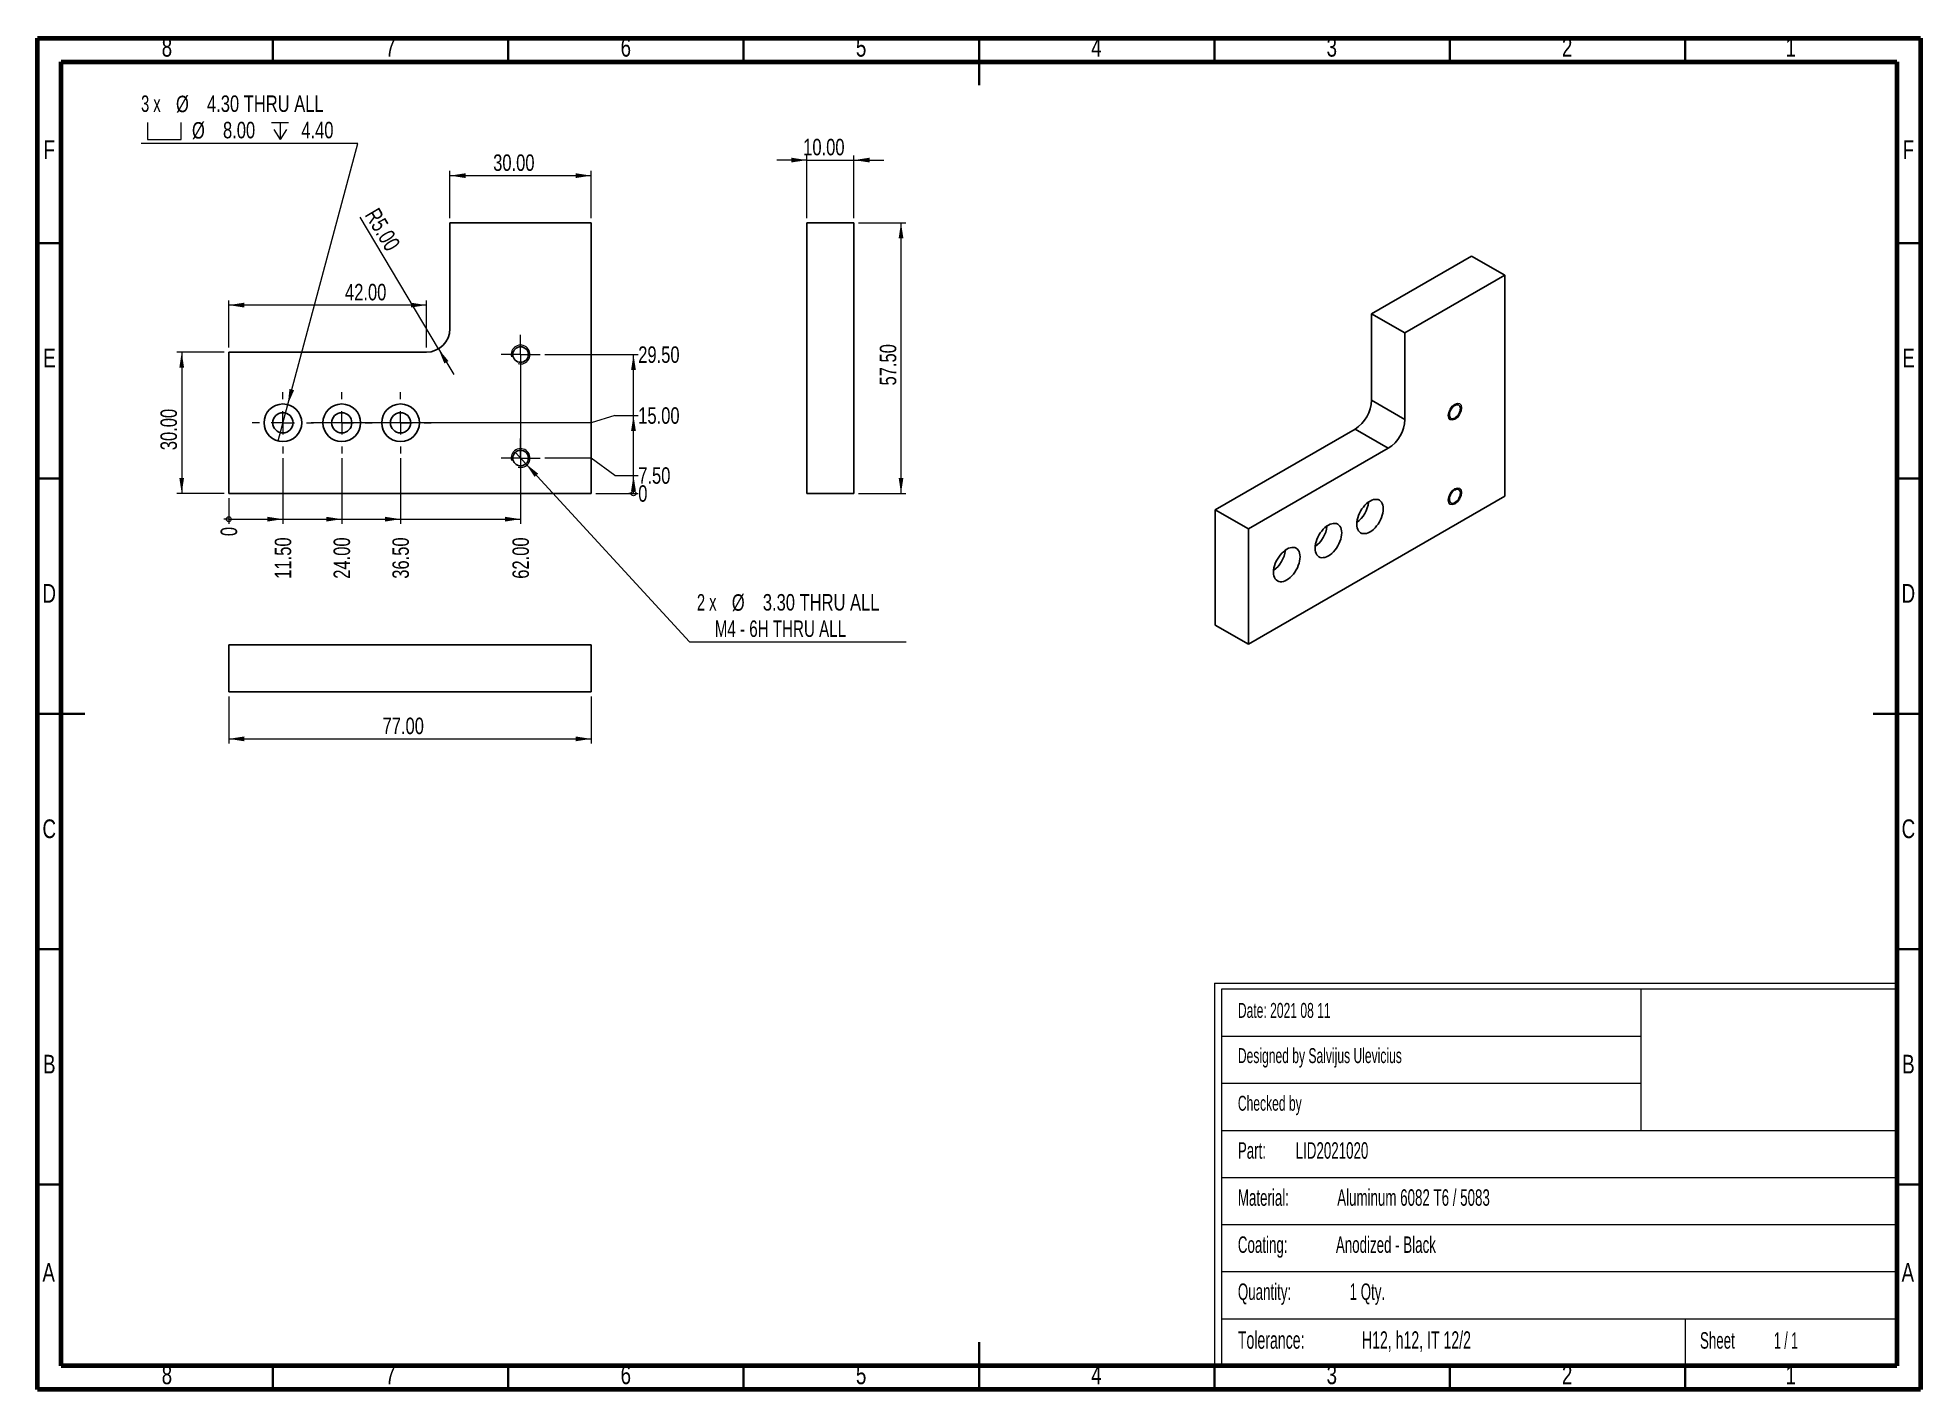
# Model space of a CAD drawing. Header units: millimetres. Extents: x 15 to 415, y 5 to 292.
import ezdxf

# ---------------------------------------------------------------- set-up
doc = ezdxf.new("R2010")
doc.units = ezdxf.units.MM
doc.styles.add('SLDTEXTSTYLE0', font='TXT', dxfattribs={"width": 0.605})
doc.styles.add('SLDTEXTSTYLE1', font='TXT', dxfattribs={"width": 0.563})
doc.styles.add('SLDTEXTSTYLE2', font='TXT', dxfattribs={"width": 0.75})
doc.styles.add('SLDTEXTSTYLE3', font='TXT', dxfattribs={"width": 0.666667})
doc.styles.add('SLDTEXTSTYLE4', font='TXT', dxfattribs={"width": 0.6875})
doc.dimstyles.new('SLDDIMSTYLE0', dxfattribs={"dimtxt": 3.5, "dimasz": 0.338667, "dimexe": 0, "dimexo": 0.0625, "dimgap": 0.875, "dimtad": 0, "dimtih": 1, "dimtoh": 1, "dimdec": 0, "dimrnd": 1e-09, "dimdsep": 46, "dimtxsty": 'SLDTEXTSTYLE2', "dimblk1": 'ORIGIN', "dimblk2": 'ORIGIN', "dimsah": 1, "dimcen": 0.09, "dimadec": 0, "dimazin": 2, "dimtfac": 1, "dimtdec": 0, "dimtofl": 0, "dimtmove": 0, "dimatfit": 3, "dimldrblk": 'ORIGIN', "dimfxl": 0, "dimfrac": 2, "dimtolj": 1, "dimtzin": 12, "dimarcsym": 0})
doc.dimstyles.new('SLDDIMSTYLE1', dxfattribs={"dimtxt": 3.5, "dimasz": 3.302, "dimexe": 0, "dimexo": 0.0625, "dimgap": 0.875, "dimtad": 0, "dimtih": 1, "dimtoh": 1, "dimrnd": 1e-09, "dimzin": 4, "dimdsep": 46, "dimtxsty": 'SLDTEXTSTYLE2', "dimsah": 1, "dimcen": 0.09, "dimadec": 0, "dimazin": 1, "dimtfac": 1, "dimtofl": 0, "dimtmove": 0, "dimatfit": 3, "dimfxl": 0, "dimfrac": 2, "dimtolj": 1, "dimtzin": 12, "dimarcsym": 0})
doc.dimstyles.new('SLDDIMSTYLE2', dxfattribs={"dimtxt": 3.5, "dimasz": 3.302, "dimexe": 0, "dimexo": 0.0625, "dimgap": 0.875, "dimtad": 1, "dimrnd": 1e-09, "dimzin": 4, "dimdsep": 46, "dimtxsty": 'SLDTEXTSTYLE2', "dimsah": 1, "dimcen": 0.09, "dimadec": 0, "dimazin": 1, "dimtfac": 1, "dimtofl": 0, "dimtmove": 0, "dimatfit": 3, "dimfxl": 0, "dimfrac": 2, "dimtolj": 1, "dimtzin": 12, "dimarcsym": 0})
doc.dimstyles.new('SLDDIMSTYLE3', dxfattribs={"dimtxt": 3.5, "dimasz": 3.302, "dimexe": 0, "dimexo": 0.0625, "dimgap": 0.875, "dimtad": 0, "dimtih": 1, "dimtoh": 1, "dimrnd": 1e-09, "dimzin": 4, "dimdsep": 46, "dimtxsty": 'SLDTEXTSTYLE2', "dimblk1": 'NONE', "dimsah": 1, "dimcen": 0, "dimadec": 0, "dimazin": 1, "dimtfac": 1, "dimtmove": 0, "dimatfit": 3, "dimldrblk": 'NONE', "dimfxl": 0, "dimfrac": 2, "dimtolj": 1, "dimtzin": 12, "dimarcsym": 0})
doc.dimstyles.new('SLDDIMSTYLE4', dxfattribs={"dimtxt": 3.5, "dimasz": 3.302, "dimexe": 0, "dimexo": 0.0625, "dimgap": 0.875, "dimtad": 1, "dimrnd": 1e-09, "dimzin": 4, "dimdsep": 46, "dimtxsty": 'SLDTEXTSTYLE2', "dimsah": 1, "dimcen": 0, "dimadec": 0, "dimazin": 1, "dimtfac": 1, "dimtofl": 0, "dimtmove": 1, "dimatfit": 3, "dimfxl": 0, "dimfrac": 2, "dimtolj": 1, "dimtzin": 12, "dimarcsym": 0})
doc.dimstyles.new('SLDDIMSTYLE5', dxfattribs={"dimtxt": 3.5, "dimasz": 3.302, "dimexe": 0, "dimexo": 0.0625, "dimgap": 0.875, "dimtad": 1, "dimrnd": 1e-09, "dimzin": 4, "dimdsep": 46, "dimtxsty": 'SLDTEXTSTYLE2', "dimsah": 1, "dimcen": 0.09, "dimadec": 0, "dimazin": 1, "dimtfac": 1, "dimtmove": 0, "dimatfit": 0, "dimfxl": 0, "dimfrac": 2, "dimtolj": 1, "dimtzin": 12, "dimarcsym": 0})

# ---------------------------------------------------------------- blocks, each defined once
blk = doc.blocks.new('SW_NOTE_0')
at = {"color": 0, "linetype": 'Continuous', "lineweight": 0, "attachment_point": 1, "style": 'SLDTEXTSTYLE0'}
for s, insert, char_height in [('Tolerance:', (0, 4.77), 3.704), ('H12, h12, IT 12/2', (26.36, 4.77), 3.7042)]:
    blk.add_mtext(s, dxfattribs=dict(at, insert=insert, char_height=char_height))
blk = doc.blocks.new('SW_NOTE_0_1')
at = {"color": 0, "linetype": 'Continuous', "lineweight": 0, "char_height": 3.5, "attachment_point": 1}
for s, insert, style in [('Sheet', (0, 4.51), 'SLDTEXTSTYLE0'), ('1 / 1', (15.72, 4.51), 'SLDTEXTSTYLE1')]:
    blk.add_mtext(s, dxfattribs=dict(at, insert=insert, style=style))
blk = doc.blocks.new('SW_NOTE_0_2')
at = {"color": 0, "linetype": 'Continuous', "lineweight": 0, "char_height": 3.5, "attachment_point": 1, "style": 'SLDTEXTSTYLE0'}
for s, insert in [('Quantity:', (0, 4.51)), ('1 Qty.', (23.74, 4.51))]:
    blk.add_mtext(s, dxfattribs=dict(at, insert=insert))
blk = doc.blocks.new('SW_NOTE_0_3')
at = {"color": 0, "linetype": 'Continuous', "lineweight": 0, "char_height": 3.5, "attachment_point": 1, "style": 'SLDTEXTSTYLE0'}
for s, insert in [('Coating:', (0, 4.51)), ('Anodized - Black', (20.83, 4.51))]:
    blk.add_mtext(s, dxfattribs=dict(at, insert=insert))
blk = doc.blocks.new('SW_NOTE_0_4')
at = {"color": 0, "linetype": 'Continuous', "lineweight": 0, "char_height": 3.5, "attachment_point": 1, "style": 'SLDTEXTSTYLE0'}
for s, insert in [('Material:', (0, 4.51)), ('Aluminum 6082 T6 / 5083', (21.11, 4.51))]:
    blk.add_mtext(s, dxfattribs=dict(at, insert=insert))
blk = doc.blocks.new('SW_NOTE_0_5')
at = {"color": 0, "linetype": 'Continuous', "lineweight": 0, "char_height": 3.5, "attachment_point": 1, "style": 'SLDTEXTSTYLE0'}
for s, insert in [('Part:', (0, 4.51)), ('LID2021020', (12.29, 4.51))]:
    blk.add_mtext(s, dxfattribs=dict(at, insert=insert))
blk = doc.blocks.new('_Origin')
at = {"color": 0, "linetype": 'ByBlock', "lineweight": -2}
blk.add_line((0, 0), (-1, 0), dxfattribs=at)
blk.add_circle((0, 0), 0.5, dxfattribs=at)
blk = doc.blocks.new('_D')
at = {"color": 7, "linetype": 'Continuous', "lineweight": 0}
blk.add_line((133.6, 195.31), (142.6, 195.31), dxfattribs=at)
at = {"color": 7, "linetype": 'Continuous', "lineweight": 18, "xscale": 1.016, "yscale": 1.016}
blk.add_blockref('_Origin', (141.59, 195.31), dxfattribs=at)
at = {"color": 7, "linetype": 'Continuous', "lineweight": 18, "insert": (142.6, 197.04), "char_height": 3.5, "attachment_point": 1, "style": 'SLDTEXTSTYLE2'}
blk.add_mtext('0', dxfattribs=at)
blk = doc.blocks.new('_D_1')
at = {"color": 7, "linetype": 'Continuous', "lineweight": 0}
for p, q in [((132.6, 202.81), (122.75, 202.81)), ((137.6, 199.13), (132.6, 202.81)), ((137.6, 199.13), (142.6, 199.13)), ((141.59, 195.31), (141.59, 199.13))]:
    blk.add_line(p, q, dxfattribs=at)
at = {"color": 7, "linetype": 'Continuous', "lineweight": 18}
blk.add_solid([(141.59, 199.13), (141.08, 195.83), (142.1, 195.83)], dxfattribs=at)
at = {"color": 7, "linetype": 'Continuous', "lineweight": 18, "insert": (142.6, 200.86), "char_height": 3.5, "attachment_point": 1, "style": 'SLDTEXTSTYLE2'}
blk.add_mtext('7.50', dxfattribs=at)
blk = doc.blocks.new('_D_2')
at = {"color": 7, "linetype": 'Continuous', "lineweight": 0}
for p, q in [((132.6, 210.31), (74.6, 210.31)), ((137.6, 211.87), (132.6, 210.31)), ((137.6, 211.87), (142.6, 211.87)), ((141.59, 199.13), (141.59, 211.87))]:
    blk.add_line(p, q, dxfattribs=at)
at = {"color": 7, "linetype": 'Continuous', "lineweight": 18}
blk.add_solid([(141.59, 211.87), (141.08, 208.56), (142.1, 208.56)], dxfattribs=at)
at = {"color": 7, "linetype": 'Continuous', "lineweight": 18, "insert": (142.6, 213.6), "char_height": 3.5, "attachment_point": 1, "style": 'SLDTEXTSTYLE2'}
blk.add_mtext('15.00', dxfattribs=at)
blk = doc.blocks.new('_D_3')
at = {"color": 7, "linetype": 'Continuous', "lineweight": 0}
for p, q in [((122.75, 224.81), (142.6, 224.81)), ((141.59, 211.87), (141.59, 224.81))]:
    blk.add_line(p, q, dxfattribs=at)
at = {"color": 7, "linetype": 'Continuous', "lineweight": 18}
blk.add_solid([(141.59, 224.81), (141.08, 221.51), (142.1, 221.51)], dxfattribs=at)
at = {"color": 7, "linetype": 'Continuous', "lineweight": 18, "insert": (142.6, 226.54), "char_height": 3.5, "attachment_point": 1, "style": 'SLDTEXTSTYLE2'}
blk.add_mtext('29.50', dxfattribs=at)
blk = doc.blocks.new('_D_4')
at = {"color": 7, "linetype": 'Continuous', "lineweight": 0}
blk.add_line((55.6, 194.31), (55.6, 188.82), dxfattribs=at)
at = {"color": 7, "linetype": 'Continuous', "lineweight": 18, "xscale": 1.016, "yscale": 1.016}
blk.add_blockref('_Origin', (55.6, 189.84), dxfattribs=at)
at = {"color": 7, "linetype": 'Continuous', "lineweight": 18, "insert": (53.87, 186.23), "char_height": 3.5, "attachment_point": 1, "rotation": 90, "style": 'SLDTEXTSTYLE2'}
blk.add_mtext('0', dxfattribs=at)
blk = doc.blocks.new('_D_5')
at = {"color": 7, "linetype": 'Continuous', "lineweight": 0}
for p, q in [((67.1, 202.81), (67.1, 188.82)), ((55.6, 189.84), (67.1, 189.84))]:
    blk.add_line(p, q, dxfattribs=at)
at = {"color": 7, "linetype": 'Continuous', "lineweight": 18}
blk.add_solid([(67.1, 189.84), (63.8, 190.34), (63.8, 189.33)], dxfattribs=at)
at = {"color": 7, "linetype": 'Continuous', "lineweight": 18, "insert": (65.37, 177.18), "char_height": 3.5, "attachment_point": 1, "rotation": 90, "style": 'SLDTEXTSTYLE2'}
blk.add_mtext('11.50', dxfattribs=at)
blk = doc.blocks.new('_D_6')
at = {"color": 7, "linetype": 'Continuous', "lineweight": 0}
for p, q in [((79.6, 202.81), (79.6, 188.82)), ((67.1, 189.84), (79.6, 189.84))]:
    blk.add_line(p, q, dxfattribs=at)
at = {"color": 7, "linetype": 'Continuous', "lineweight": 18}
blk.add_solid([(79.6, 189.84), (76.3, 190.34), (76.3, 189.33)], dxfattribs=at)
at = {"color": 7, "linetype": 'Continuous', "lineweight": 18, "insert": (77.87, 177.18), "char_height": 3.5, "attachment_point": 1, "rotation": 90, "style": 'SLDTEXTSTYLE2'}
blk.add_mtext('24.00', dxfattribs=at)
blk = doc.blocks.new('_D_7')
at = {"color": 7, "linetype": 'Continuous', "lineweight": 0}
for p, q in [((92.1, 202.81), (92.1, 188.82)), ((79.6, 189.84), (92.1, 189.84))]:
    blk.add_line(p, q, dxfattribs=at)
at = {"color": 7, "linetype": 'Continuous', "lineweight": 18}
blk.add_solid([(92.1, 189.84), (88.8, 190.34), (88.8, 189.33)], dxfattribs=at)
at = {"color": 7, "linetype": 'Continuous', "lineweight": 18, "insert": (90.37, 177.18), "char_height": 3.5, "attachment_point": 1, "rotation": 90, "style": 'SLDTEXTSTYLE2'}
blk.add_mtext('36.50', dxfattribs=at)
blk = doc.blocks.new('_D_8')
at = {"color": 7, "linetype": 'Continuous', "lineweight": 0}
for p, q in [((117.6, 223.81), (117.6, 188.82)), ((92.1, 189.84), (117.6, 189.84))]:
    blk.add_line(p, q, dxfattribs=at)
at = {"color": 7, "linetype": 'Continuous', "lineweight": 18}
blk.add_solid([(117.6, 189.84), (114.3, 190.34), (114.3, 189.33)], dxfattribs=at)
at = {"color": 7, "linetype": 'Continuous', "lineweight": 18, "insert": (115.87, 177.18), "char_height": 3.5, "attachment_point": 1, "rotation": 90, "style": 'SLDTEXTSTYLE2'}
blk.add_mtext('62.00', dxfattribs=at)
blk = doc.blocks.new('_D_9')
at = {"color": 7, "linetype": 'Continuous', "lineweight": 0}
for p, q in [((102.6, 253.81), (102.6, 263.81)), ((102.6, 262.81), (132.6, 262.81)), ((132.6, 253.81), (132.6, 263.81))]:
    blk.add_line(p, q, dxfattribs=at)
at = {"color": 7, "linetype": 'Continuous', "lineweight": 18}
for points in [[(102.6, 262.81), (105.91, 262.3), (105.91, 263.32)], [(132.6, 262.81), (129.3, 263.32), (129.3, 262.3)]]:
    blk.add_solid(points, dxfattribs=at)
at = {"color": 7, "linetype": 'Continuous', "lineweight": 18, "insert": (111.78, 267.32), "char_height": 3.5, "attachment_point": 1, "style": 'SLDTEXTSTYLE2'}
blk.add_mtext('30.00', dxfattribs=at)
blk = doc.blocks.new('_D_10')
at = {"color": 7, "linetype": 'Continuous', "lineweight": 0}
for p, q in [((54.6, 225.31), (44.6, 225.31)), ((45.6, 225.31), (45.6, 195.31)), ((54.6, 195.31), (44.6, 195.31))]:
    blk.add_line(p, q, dxfattribs=at)
at = {"color": 7, "linetype": 'Continuous', "lineweight": 18}
for points in [[(45.6, 225.31), (45.1, 222.01), (46.11, 222.01)], [(45.6, 195.31), (46.11, 198.61), (45.1, 198.61)]]:
    blk.add_solid(points, dxfattribs=at)
at = {"color": 7, "linetype": 'Continuous', "lineweight": 18, "insert": (41.09, 204.49), "char_height": 3.5, "attachment_point": 1, "rotation": 90, "style": 'SLDTEXTSTYLE2'}
blk.add_mtext('30.00', dxfattribs=at)
blk = doc.blocks.new('SW_SYMBOL_HOLE_SPOT')
at = {"color": 0, "linetype": 'Continuous', "lineweight": 18}
for p, q in [((0, 875), (0, 75)), ((0, 75), (1600, 75)), ((1600, 75), (1600, 875))]:
    blk.add_line(p, q, dxfattribs=at)
blk = doc.blocks.new('SW_SYMBOL_HOLE_DEPTH')
at = {"color": 0, "linetype": 'Continuous', "lineweight": 18}
for p, q in [((0, 875), (800, 875)), ((100, 555), (400, 75)), ((400, 875), (400, 75)), ((700, 555), (400, 75))]:
    blk.add_line(p, q, dxfattribs=at)
blk = doc.blocks.new('_D_11')
at = {"color": 7, "linetype": 'Continuous', "lineweight": 0}
for p, q in [((83.01, 269.67), (36.97, 269.67)), ((68.14, 214.17), (83.01, 269.67)), ((66.07, 206.45), (68.14, 214.17))]:
    blk.add_line(p, q, dxfattribs=at)
at = {"color": 7, "linetype": 'Continuous', "lineweight": 18}
blk.add_solid([(68.14, 214.17), (69.48, 217.23), (68.5, 217.5)], dxfattribs=at)
at = {"color": 7, "linetype": 'Continuous', "lineweight": 18, "xscale": 0.004470703125, "yscale": 0.004470703125, "zscale": 0.004470703125}
for name, p in [('SW_SYMBOL_HOLE_SPOT', (38.34, 270.16)), ('SW_SYMBOL_HOLE_DEPTH', (64.71, 270.16))]:
    blk.add_blockref(name, p, dxfattribs=at)
at = {"color": 7, "linetype": 'Continuous', "lineweight": 18, "char_height": 3.5, "attachment_point": 1}
for s, insert, style in [('3 x', (36.97, 279.85), 'SLDTEXTSTYLE3'), ('%%c', (44.39, 279.79), 'SLDTEXTSTYLE2'), ('4.30 THRU ALL', (50.98, 279.85), 'SLDTEXTSTYLE2'), ('%%c', (47.79, 274.18), 'SLDTEXTSTYLE2'), ('8.00', (54.38, 274.24), 'SLDTEXTSTYLE2'), ('4.40', (71.02, 274.24), 'SLDTEXTSTYLE2')]:
    blk.add_mtext(s, dxfattribs=dict(at, insert=insert, style=style))
blk = doc.blocks.new('_None')
blk = doc.blocks.new('_D_12')
at = {"color": 7, "linetype": 'Continuous', "lineweight": 0}
for p, q in [((116.49, 204.02), (118.72, 201.6)), ((118.72, 201.6), (153.48, 163.81)), ((153.48, 163.81), (199.52, 163.81))]:
    blk.add_line(p, q, dxfattribs=at)
at = {"color": 7, "linetype": 'Continuous', "lineweight": 18}
blk.add_solid([(118.72, 201.6), (120.58, 198.82), (121.33, 199.51)], dxfattribs=at)
at = {"color": 7, "linetype": 'Continuous', "lineweight": 18, "char_height": 3.5, "attachment_point": 1}
for s, insert, style in [('2 x', (155.07, 173.93), 'SLDTEXTSTYLE3'), ('%%c', (162.48, 173.88), 'SLDTEXTSTYLE2'), ('3.30 THRU ALL', (169.07, 173.93), 'SLDTEXTSTYLE2'), ('M4 - 6H THRU ALL', (158.86, 168.32), 'SLDTEXTSTYLE4')]:
    blk.add_mtext(s, dxfattribs=dict(at, insert=insert, style=style))
blk = doc.blocks.new('_D_13')
at = {"color": 7, "linetype": 'Continuous', "lineweight": 0}
for p, q in [((55.6, 226.31), (55.6, 236.31)), ((97.6, 226.31), (97.6, 236.31)), ((97.6, 235.31), (55.6, 235.31))]:
    blk.add_line(p, q, dxfattribs=at)
at = {"color": 7, "linetype": 'Continuous', "lineweight": 18}
for points in [[(55.6, 235.31), (58.91, 234.8), (58.91, 235.82)], [(97.6, 235.31), (94.3, 235.82), (94.3, 234.8)]]:
    blk.add_solid(points, dxfattribs=at)
at = {"color": 7, "linetype": 'Continuous', "lineweight": 18, "insert": (80.3, 239.82), "char_height": 3.5, "attachment_point": 1, "style": 'SLDTEXTSTYLE2'}
blk.add_mtext('42.00', dxfattribs=at)
blk = doc.blocks.new('_D_14')
at = {"color": 7, "linetype": 'Continuous', "lineweight": 0}
for q in [(83.53, 253.98), (103.4, 220.55)]:
    blk.add_line((100.16, 226.01), q, dxfattribs=at)
at = {"color": 7, "linetype": 'Continuous', "lineweight": 18}
blk.add_solid([(100.16, 226.01), (101.41, 222.91), (102.28, 223.43)], dxfattribs=at)
at = {"color": 7, "linetype": 'Continuous', "lineweight": 18, "insert": (87.41, 256.28), "char_height": 3.5, "attachment_point": 1, "rotation": 300.6927, "style": 'SLDTEXTSTYLE2'}
blk.add_mtext('R5.00', dxfattribs=at)
blk = doc.blocks.new('SW_CENTERMARKSYMBOL_0')
at = {"color": 0, "linetype": 'Continuous', "lineweight": 18}
for p, q in [((0, 5), (0, 6.5)), ((-5, 0), (-6.5, 0)), ((0, 0), (-2.5, 0)), ((0, 0), (0, 2.5)), ((0, 0), (0, -2.5)), ((0, 0), (2.5, 0)), ((5, 0), (6.5, 0)), ((0, -5), (0, -6.5))]:
    blk.add_line(p, q, dxfattribs=at)
blk = doc.blocks.new('SW_CENTERMARKSYMBOL_1')
at = {"color": 0, "linetype": 'Continuous', "lineweight": 18}
for p, q in [((0, 5), (0, 6.5)), ((-5, 0), (-6.5, 0)), ((0, 0), (-2.5, 0)), ((0, 0), (0, 2.5)), ((0, 0), (0, -2.5)), ((0, 0), (2.5, 0)), ((5, 0), (6.5, 0)), ((0, -5), (0, -6.5))]:
    blk.add_line(p, q, dxfattribs=at)
blk = doc.blocks.new('SW_CENTERMARKSYMBOL_2')
at = {"color": 0, "linetype": 'Continuous', "lineweight": 18}
for p, q in [((0, 5), (0, 6.5)), ((-5, 0), (-6.5, 0)), ((0, 0), (-2.5, 0)), ((0, 0), (0, 2.5)), ((0, 0), (0, -2.5)), ((0, 0), (2.5, 0)), ((5, 0), (6.5, 0)), ((0, -5), (0, -6.5))]:
    blk.add_line(p, q, dxfattribs=at)
blk = doc.blocks.new('SW_CENTERMARKSYMBOL_3')
at = {"color": 0, "linetype": 'Continuous', "lineweight": 18}
for p, q in [((0, 2.5), (0, 4.15)), ((-2.5, 0), (-4.15, 0)), ((0, 0), (-2.5, 0)), ((0, 0), (0, 2.5)), ((0, 0), (0, -2.5)), ((0, 0), (2.5, 0)), ((2.5, 0), (4.15, 0)), ((0, -2.5), (0, -4.15))]:
    blk.add_line(p, q, dxfattribs=at)
blk = doc.blocks.new('SW_CENTERMARKSYMBOL_4')
at = {"color": 0, "linetype": 'Continuous', "lineweight": 18}
for p, q in [((0, 2.5), (0, 4.15)), ((-2.5, 0), (-4.15, 0)), ((0, 0), (-2.5, 0)), ((0, 0), (0, 2.5)), ((0, 0), (0, -2.5)), ((0, 0), (2.5, 0)), ((2.5, 0), (4.15, 0)), ((0, -2.5), (0, -4.15))]:
    blk.add_line(p, q, dxfattribs=at)
blk = doc.blocks.new('_D_15')
at = {"color": 7, "linetype": 'Continuous', "lineweight": 0}
for p, q in [((189.43, 252.81), (199.43, 252.81)), ((198.43, 195.31), (198.43, 252.81)), ((189.43, 195.31), (199.43, 195.31))]:
    blk.add_line(p, q, dxfattribs=at)
at = {"color": 7, "linetype": 'Continuous', "lineweight": 18}
for points in [[(198.43, 252.81), (197.93, 249.51), (198.94, 249.51)], [(198.43, 195.31), (198.94, 198.61), (197.93, 198.61)]]:
    blk.add_solid(points, dxfattribs=at)
at = {"color": 7, "linetype": 'Continuous', "lineweight": 18, "insert": (193.92, 218.24), "char_height": 3.5, "attachment_point": 1, "rotation": 90, "style": 'SLDTEXTSTYLE2'}
blk.add_mtext('57.50', dxfattribs=at)
blk = doc.blocks.new('_D_16')
at = {"color": 7, "linetype": 'Continuous', "lineweight": 0}
for p, q in [((178.43, 266.11), (172.08, 266.11)), ((178.43, 253.81), (178.43, 267.11)), ((178.43, 266.11), (188.43, 266.11)), ((188.43, 253.81), (188.43, 267.11)), ((188.43, 266.11), (194.78, 266.11))]:
    blk.add_line(p, q, dxfattribs=at)
at = {"color": 7, "linetype": 'Continuous', "lineweight": 18}
for points in [[(178.43, 266.11), (175.13, 266.62), (175.13, 265.61)], [(188.43, 266.11), (191.74, 265.61), (191.74, 266.62)]]:
    blk.add_solid(points, dxfattribs=at)
at = {"color": 7, "linetype": 'Continuous', "lineweight": 18, "insert": (177.65, 270.63), "char_height": 3.5, "attachment_point": 1, "style": 'SLDTEXTSTYLE2'}
blk.add_mtext('10.00', dxfattribs=at)
blk = doc.blocks.new('_D_17')
at = {"color": 7, "linetype": 'Continuous', "lineweight": 0}
for p, q in [((55.6, 152.17), (55.6, 142.17)), ((132.6, 152.17), (132.6, 142.17)), ((55.6, 143.17), (132.6, 143.17))]:
    blk.add_line(p, q, dxfattribs=at)
at = {"color": 7, "linetype": 'Continuous', "lineweight": 18}
for points in [[(55.6, 143.17), (58.91, 142.66), (58.91, 143.68)], [(132.6, 143.17), (129.3, 143.68), (129.3, 142.66)]]:
    blk.add_solid(points, dxfattribs=at)
at = {"color": 7, "linetype": 'Continuous', "lineweight": 18, "insert": (88.28, 147.68), "char_height": 3.5, "attachment_point": 1, "style": 'SLDTEXTSTYLE2'}
blk.add_mtext('77.00', dxfattribs=at)

msp = doc.modelspace()

# ---------------------------------------------------------------- linework, layer by layer
at = {"color": 7, "linetype": 'Continuous', "lineweight": 70}
for p, q in [((15, 5), (15, 292)), ((15, 292), (415, 292)), ((415, 292), (415, 5)), ((20, 10), (20, 287)), ((20, 287), (410, 287)), ((410, 287), (410, 10)), ((410, 10), (20, 10)), ((415, 5), (15, 5))]:
    msp.add_line(p, q, dxfattribs=at)
at = {"color": 7, "linetype": 'Continuous', "lineweight": 35}
for p, q in [((65, 287), (65, 292)), ((115, 287), (115, 292)), ((165, 287), (165, 292)), ((215, 292.001), (215, 281.999)), ((215, 287), (215, 292)), ((265, 287), (265, 292)), ((315, 287), (315, 292)), ((365, 287), (365, 292)), ((20, 248.5), (15, 248.5)), ((410, 248.5), (415, 248.5)), ((20, 198.5), (15, 198.5)), ((410, 198.5), (415, 198.5)), ((14.999, 148.5), (25.001, 148.5)), ((20, 148.5), (15, 148.5)), ((415.001, 148.5), (404.999, 148.5)), ((410, 148.5), (415, 148.5)), ((20, 98.5), (15, 98.5)), ((410, 98.5), (415, 98.5)), ((20, 48.5), (15, 48.5)), ((410, 48.5), (415, 48.5)), ((215, 4.999), (215, 15.001)), ((65, 10), (65, 5)), ((115, 10), (115, 5)), ((165, 10), (165, 5)), ((215, 10), (215, 5)), ((265, 10), (265, 5)), ((315, 10), (315, 5)), ((365, 10), (365, 5))]:
    msp.add_line(p, q, dxfattribs=at)
at = {"color": 7, "linetype": 'Continuous', "lineweight": 25}
for p, q in [((102.603, 252.81), (102.603, 230.31)), ((102.603, 252.81), (132.603, 252.81)), ((132.603, 195.31), (132.603, 252.81)), ((178.434, 195.31), (178.434, 252.81)), ((178.434, 252.81), (188.434, 252.81)), ((188.434, 195.31), (188.434, 252.81)), ((319.64, 245.723), (298.427, 233.477)), ((326.711, 241.641), (319.64, 245.723)), ((305.498, 229.395), (326.711, 241.641)), ((326.711, 194.69), (326.711, 241.641)), ((298.427, 233.477), (305.498, 229.395)), ((298.427, 233.477), (298.427, 215.105)), ((305.498, 229.395), (305.498, 211.023)), ((55.603, 225.31), (55.603, 195.31)), ((97.603, 225.31), (55.603, 225.31)), ((298.427, 215.105), (305.498, 211.023)), ((294.891, 208.981), (265.193, 191.837)), ((301.962, 204.899), (294.891, 208.981)), ((301.962, 204.899), (272.264, 187.755)), ((55.603, 195.31), (132.603, 195.31)), ((178.434, 195.31), (188.434, 195.31)), ((272.264, 163.259), (326.711, 194.69)), ((272.264, 187.755), (265.193, 191.837)), ((265.193, 191.837), (265.193, 167.341)), ((272.264, 187.755), (272.264, 163.259)), ((272.264, 163.259), (265.193, 167.341)), ((55.603, 163.171), (55.603, 153.171)), ((55.603, 163.171), (132.603, 163.171)), ((132.603, 163.171), (132.603, 153.171)), ((55.603, 153.171), (132.603, 153.171))]:
    msp.add_line(p, q, dxfattribs=at)
at = {"color": 7, "linetype": 'Continuous', "lineweight": 18}
for p, q in [((265, 91.31), (265, 9.81)), ((265, 91.31), (410, 91.31)), ((410, 90), (266.5, 90)), ((266.5, 90), (266.5, 10)), ((355.602, 90), (355.602, 60)), ((266.5, 80), (355.602, 80)), ((266.5, 70), (355.602, 70)), ((266.5, 60), (410, 60)), ((266.5, 60), (410, 60)), ((266.5, 50), (410, 50)), ((266.5, 40), (410, 40)), ((266.5, 30), (410, 30)), ((266.5, 20), (410, 20)), ((365, 20), (365, 10))]:
    msp.add_line(p, q, dxfattribs=at)
at = {"color": 7, "linetype": 'Continuous', "lineweight": 18, "flags": 128}
for points in [[(316.104, 211.022), (315.563, 210.834), (315.104, 210.923), (314.798, 211.276), (314.69, 211.839), (314.798, 212.526), (315.104, 213.233), (315.563, 213.852), (316.104, 214.288), (316.645, 214.476), (317.104, 214.387), (317.411, 214.034), (317.518, 213.472), (317.411, 212.784), (317.104, 212.078), (316.645, 211.459), (316.104, 211.022)], [(316.104, 193.058), (315.563, 192.87), (315.104, 192.959), (314.798, 193.312), (314.69, 193.875), (314.798, 194.562), (315.104, 195.269), (315.563, 195.888), (316.104, 196.324), (316.645, 196.512), (317.104, 196.423), (317.411, 196.07), (317.518, 195.508), (317.411, 194.821), (317.104, 194.114), (316.645, 193.495), (316.104, 193.058)]]:
    msp.add_lwpolyline(points, dxfattribs=at)
at = {"color": 7, "linetype": 'Continuous', "lineweight": 25, "flags": 128}
for points in [[(316.104, 211.308), (316.339, 211.471), (316.564, 211.683), (316.771, 211.934), (316.95, 212.215), (317.094, 212.514), (317.198, 212.819), (317.258, 213.117), (317.27, 213.396), (317.234, 213.645), (317.152, 213.853), (317.027, 214.012), (316.864, 214.116), (316.67, 214.16), (316.454, 214.142), (316.222, 214.064), (315.986, 213.927), (315.755, 213.739), (315.538, 213.506), (315.344, 213.239), (315.182, 212.947), (315.057, 212.644), (314.975, 212.341), (314.939, 212.051), (314.951, 211.785), (315.01, 211.556), (315.114, 211.371), (315.259, 211.239), (315.438, 211.165), (315.644, 211.151), (315.869, 211.2), (316.104, 211.308)], [(316.104, 193.344), (316.339, 193.507), (316.564, 193.719), (316.771, 193.97), (316.95, 194.251), (317.094, 194.55), (317.198, 194.855), (317.258, 195.153), (317.27, 195.432), (317.234, 195.681), (317.152, 195.889), (317.027, 196.049), (316.864, 196.152), (316.67, 196.196), (316.454, 196.178), (316.222, 196.1), (315.986, 195.964), (315.755, 195.775), (315.538, 195.542), (315.344, 195.275), (315.182, 194.983), (315.057, 194.68), (314.975, 194.377), (314.939, 194.087), (314.951, 193.821), (315.01, 193.592), (315.114, 193.407), (315.259, 193.275), (315.438, 193.201), (315.644, 193.188), (315.869, 193.236), (316.104, 193.344)], [(298.073, 187.14), (298.442, 187.381), (298.805, 187.674), (299.155, 188.013), (299.487, 188.394), (299.795, 188.809), (300.073, 189.251), (300.317, 189.713), (300.523, 190.187), (300.686, 190.665), (300.805, 191.138), (300.877, 191.599), (300.901, 192.039), (300.877, 192.451), (300.805, 192.829), (300.686, 193.165), (300.523, 193.453), (300.317, 193.69), (300.073, 193.87), (299.795, 193.991), (299.487, 194.051), (299.155, 194.049), (298.805, 193.984), (298.442, 193.857), (298.073, 193.672), (297.704, 193.431), (297.341, 193.138), (296.991, 192.799), (296.659, 192.418), (296.351, 192.003), (296.073, 191.561), (295.829, 191.099), (295.624, 190.625), (295.46, 190.148), (295.341, 189.674), (295.269, 189.214), (295.245, 188.773), (295.269, 188.361), (295.341, 187.984), (295.46, 187.648), (295.624, 187.359), (295.829, 187.122), (296.073, 186.942), (296.351, 186.821), (296.659, 186.761), (296.991, 186.764), (297.341, 186.829), (297.704, 186.955), (298.073, 187.14)], [(289.234, 182.037), (289.603, 182.278), (289.966, 182.571), (290.317, 182.911), (290.648, 183.291), (290.956, 183.706), (291.234, 184.149), (291.478, 184.611), (291.684, 185.085), (291.847, 185.562), (291.966, 186.035), (292.038, 186.496), (292.063, 186.936), (292.038, 187.349), (291.966, 187.726), (291.847, 188.062), (291.684, 188.351), (291.478, 188.587), (291.234, 188.768), (290.956, 188.889), (290.648, 188.949), (290.317, 188.946), (289.966, 188.881), (289.603, 188.755), (289.234, 188.57), (288.865, 188.329), (288.502, 188.036), (288.152, 187.696), (287.82, 187.316), (287.512, 186.901), (287.234, 186.459), (286.99, 185.996), (286.785, 185.523), (286.621, 185.045), (286.502, 184.572), (286.43, 184.111), (286.406, 183.671), (286.43, 183.258), (286.502, 182.881), (286.621, 182.545), (286.785, 182.256), (286.99, 182.02), (287.234, 181.839), (287.512, 181.718), (287.82, 181.659), (288.152, 181.661), (288.502, 181.726), (288.865, 181.852), (289.234, 182.037)], [(280.395, 176.935), (280.765, 177.176), (281.127, 177.469), (281.478, 177.808), (281.81, 178.189), (282.117, 178.604), (282.395, 179.046), (282.639, 179.508), (282.845, 179.982), (283.009, 180.46), (283.127, 180.933), (283.2, 181.394), (283.224, 181.834), (283.2, 182.246), (283.127, 182.624), (283.009, 182.959), (282.845, 183.248), (282.639, 183.485), (282.395, 183.665), (282.117, 183.786), (281.81, 183.846), (281.478, 183.843), (281.127, 183.779), (280.765, 183.652), (280.395, 183.467), (280.026, 183.226), (279.663, 182.933), (279.313, 182.594), (278.981, 182.213), (278.674, 181.798), (278.395, 181.356), (278.151, 180.894), (277.946, 180.42), (277.782, 179.942), (277.663, 179.469), (277.591, 179.009), (277.567, 178.568), (277.591, 178.156), (277.663, 177.779), (277.782, 177.443), (277.946, 177.154), (278.151, 176.917), (278.395, 176.737), (278.674, 176.616), (278.981, 176.556), (279.313, 176.559), (279.663, 176.624), (280.026, 176.75), (280.395, 176.935)]]:
    msp.add_lwpolyline(points, dxfattribs=at)
at = {"color": 7, "linetype": 'Continuous', "lineweight": 25}
for centre, radius in [((117.603, 224.81), 1.65), ((67.103, 210.31), 4), ((67.103, 210.31), 2.15), ((79.603, 210.31), 4), ((79.603, 210.31), 2.15), ((92.103, 210.31), 4), ((92.103, 210.31), 2.15), ((117.603, 202.81), 1.65)]:
    msp.add_circle(centre, radius, dxfattribs=at)
for centre, radius, start, end in [((97.603, 230.31), 5, 270, 0), ((290.772, 215.442), 7.662, 302.52015, 357.47985), ((297.843, 211.36), 7.662, 302.52009, 357.47991), ((291.508, 194.196), 6.307, 306.50896, 353.49642), ((282.669, 189.093), 6.307, 306.50896, 353.49642), ((273.83, 183.991), 6.307, 306.50896, 353.49642)]:
    msp.add_arc(centre, radius, start, end, dxfattribs=at)
at = {"color": 7, "linetype": 'Continuous', "lineweight": 18}
for centre in [(117.603, 224.81), (117.603, 202.81)]:
    msp.add_arc(centre, 2, 255, 195, dxfattribs=at)

# ---------------------------------------------------------------- block references
at = {"color": 7, "linetype": 'Continuous', "lineweight": 0}
for name, p in [('SW_CENTERMARKSYMBOL_4', (117.603, 224.81)), ('SW_CENTERMARKSYMBOL_2', (67.103, 210.31)), ('SW_CENTERMARKSYMBOL_1', (79.603, 210.31)), ('SW_CENTERMARKSYMBOL_0', (92.103, 210.31)), ('SW_CENTERMARKSYMBOL_3', (117.603, 202.81)), ('SW_NOTE_0_5', (270, 52.979)), ('SW_NOTE_0_4', (270, 42.979)), ('SW_NOTE_0_3', (270, 32.979)), ('SW_NOTE_0_2', (270, 22.979)), ('SW_NOTE_0', (270, 12.561)), ('SW_NOTE_0_1', (368.182, 12.631))]:
    msp.add_blockref(name, p, dxfattribs=at)

# ---------------------------------------------------------------- texts
for s, insert, char_height, attachment_point, style in [('8', (42.46, 292.06), 3.969, 2, 'SLDTEXTSTYLE2'), ('7', (89.96, 292.06), 3.969, 2, 'SLDTEXTSTYLE2'), ('6', (139.96, 292.06), 3.969, 2, 'SLDTEXTSTYLE2'), ('5', (189.96, 292.06), 3.969, 2, 'SLDTEXTSTYLE2'), ('4', (239.96, 292.06), 3.969, 2, 'SLDTEXTSTYLE2'), ('3', (289.96, 292.06), 3.969, 2, 'SLDTEXTSTYLE2'), ('2', (339.96, 292.06), 3.969, 2, 'SLDTEXTSTYLE2'), ('1', (387.46, 292.06), 3.969, 2, 'SLDTEXTSTYLE2'), ('F', (17.458, 270.31), 3.969, 2, 'SLDTEXTSTYLE2'), ('F', (412.458, 270.31), 3.969, 2, 'SLDTEXTSTYLE2'), ('E', (17.508, 226.06), 3.969, 2, 'SLDTEXTSTYLE2'), ('E', (412.508, 226.06), 3.969, 2, 'SLDTEXTSTYLE2'), ('D', (17.453, 176.06), 3.969, 2, 'SLDTEXTSTYLE2'), ('D', (412.453, 176.06), 3.969, 2, 'SLDTEXTSTYLE2'), ('C', (17.459, 126.06), 3.969, 2, 'SLDTEXTSTYLE2'), ('C', (412.459, 126.06), 3.969, 2, 'SLDTEXTSTYLE2'), ('Date: 2021 08 11', (270, 87.08), 3.175, 1, 'SLDTEXTSTYLE0'), ('B', (17.471, 76.06), 3.969, 2, 'SLDTEXTSTYLE2'), ('Designed by Salvijus Ulevicius', (270, 77.474), 3.175, 1, 'SLDTEXTSTYLE0'), ('B', (412.471, 76.06), 3.969, 2, 'SLDTEXTSTYLE2'), ('Checked by', (270, 67.359), 3.175, 1, 'SLDTEXTSTYLE0'), ('A', (17.34, 31.81), 3.969, 2, 'SLDTEXTSTYLE2'), ('A', (412.34, 31.81), 3.969, 2, 'SLDTEXTSTYLE2'), ('8', (42.46, 10.06), 3.969, 2, 'SLDTEXTSTYLE2'), ('7', (89.96, 10.06), 3.969, 2, 'SLDTEXTSTYLE2'), ('6', (139.96, 10.06), 3.969, 2, 'SLDTEXTSTYLE2'), ('5', (189.96, 10.06), 3.969, 2, 'SLDTEXTSTYLE2'), ('4', (239.96, 10.06), 3.969, 2, 'SLDTEXTSTYLE2'), ('3', (289.96, 10.06), 3.969, 2, 'SLDTEXTSTYLE2'), ('2', (339.96, 10.06), 3.969, 2, 'SLDTEXTSTYLE2'), ('1', (387.46, 10.06), 3.969, 2, 'SLDTEXTSTYLE2')]:
    msp.add_mtext(s, dxfattribs=dict(at, insert=insert, char_height=char_height, attachment_point=attachment_point, style=style))

# ---------------------------------------------------------------- dimensions: what is measured, and where the dimension line sits
at = {"color": 7, "linetype": 'Continuous', "lineweight": 18}
for p1, p2, text, picture, middle in [((66.068, 206.447), (68.139, 214.174), '3 x <> THRU ALL\\P{\\fGDT;v}%%c 8.00 {\\fGDT;x} 4.40\\P', '_D_11', (59.197, 275.281)), ((116.486, 204.025), (118.721, 201.596), '2 x <> THRU ALL\\PM4 - 6H THRU ALL\\P', '_D_12', (177.292, 169.391))]:
    dim = msp.add_diameter_dim_2p(p1=p1, p2=p2, text=text, dimstyle='SLDDIMSTYLE3', dxfattribs=at)
    dim.commit()
    dim.dimension.update_dxf_attribs({"geometry": picture, "text_midpoint": middle, "dimtype": 163})
for base, p1, p2, dimstyle, picture, middle in [((188.434, 266.114), (178.434, 252.81), (188.434, 252.81), 'SLDDIMSTYLE5', '_D_16', (183.465, 266.114)), ((132.603, 262.81), (102.603, 252.81), (132.603, 252.81), 'SLDDIMSTYLE2', '_D_9', (117.603, 262.81)), ((55.603, 235.31), (97.603, 225.31), (55.603, 225.31), 'SLDDIMSTYLE2', '_D_13', (86.115, 235.31)), ((132.603, 143.171), (55.603, 153.171), (132.603, 153.171), 'SLDDIMSTYLE2', '_D_17', (94.103, 143.171))]:
    dim = msp.add_linear_dim(base=base, p1=p1, p2=p2, dimstyle=dimstyle, dxfattribs=at)
    dim.commit()
    dim.dimension.update_dxf_attribs({"geometry": picture, "text_midpoint": middle, "dimtype": 160})
dim = msp.add_radius_dim(center=(97.603, 230.31), mpoint=(100.156, 226.011), dimstyle='SLDDIMSTYLE4', dxfattribs=at)
dim.commit()
dim.dimension.update_dxf_attribs({"geometry": '_D_14', "text_midpoint": (86.493, 249.028), "dimtype": 164})
for base, p1, p2, picture, middle in [((198.434, 252.81), (188.434, 195.31), (188.434, 252.81), '_D_15', (198.434, 224.06)), ((45.603, 195.31), (55.603, 225.31), (55.603, 195.31), '_D_10', (45.603, 210.31))]:
    dim = msp.add_linear_dim(base=base, p1=p1, p2=p2, angle=90, dimstyle='SLDDIMSTYLE2', dxfattribs=at)
    dim.commit()
    dim.dimension.update_dxf_attribs({"geometry": picture, "text_midpoint": middle, "dimtype": 160})
for feature_location, offset, dtype, origin, dimstyle, picture, middle in [((117.603, 224.81), (0, -35.99), 1, (55.603, 195.31), 'SLDDIMSTYLE1', '_D_8', (117.603, 183.002)), ((121.753, 224.81), (20.85, 0), 0, (132.603, 195.31), 'SLDDIMSTYLE1', '_D_3', (148.422, 224.81)), ((73.603, 210.31), (69, 1.556), 0, (132.603, 195.31), 'SLDDIMSTYLE1', '_D_2', (148.422, 211.866)), ((67.103, 203.81), (0, -14.99), 1, (55.603, 195.31), 'SLDDIMSTYLE1', '_D_5', (67.103, 183.002)), ((79.603, 203.81), (0, -14.99), 1, (55.603, 195.31), 'SLDDIMSTYLE1', '_D_6', (79.603, 183.002)), ((92.103, 203.81), (0, -14.99), 1, (55.603, 195.31), 'SLDDIMSTYLE1', '_D_7', (92.103, 183.002)), ((121.753, 202.81), (20.85, -3.682), 0, (132.603, 195.31), 'SLDDIMSTYLE1', '_D_1', (147.129, 199.129)), ((132.603452282, 195.310473029), (10, 0), 0, (132.603452282, 195.310473029), 'SLDDIMSTYLE0', '_D', (143.896507879, 195.310473029)), ((55.603452282, 195.310473029), (0, -6.490024515), 1, (55.603452282, 195.310473029), 'SLDDIMSTYLE0', '_D_4', (55.603452282, 187.527392917))]:
    dim = msp.add_ordinate_dim(feature_location=feature_location, offset=offset, dtype=dtype, origin=origin, dimstyle=dimstyle, dxfattribs=at)
    dim.commit()
    dim.dimension.update_dxf_attribs({"geometry": picture, "text_midpoint": middle})

doc.saveas('drawing.dxf')
